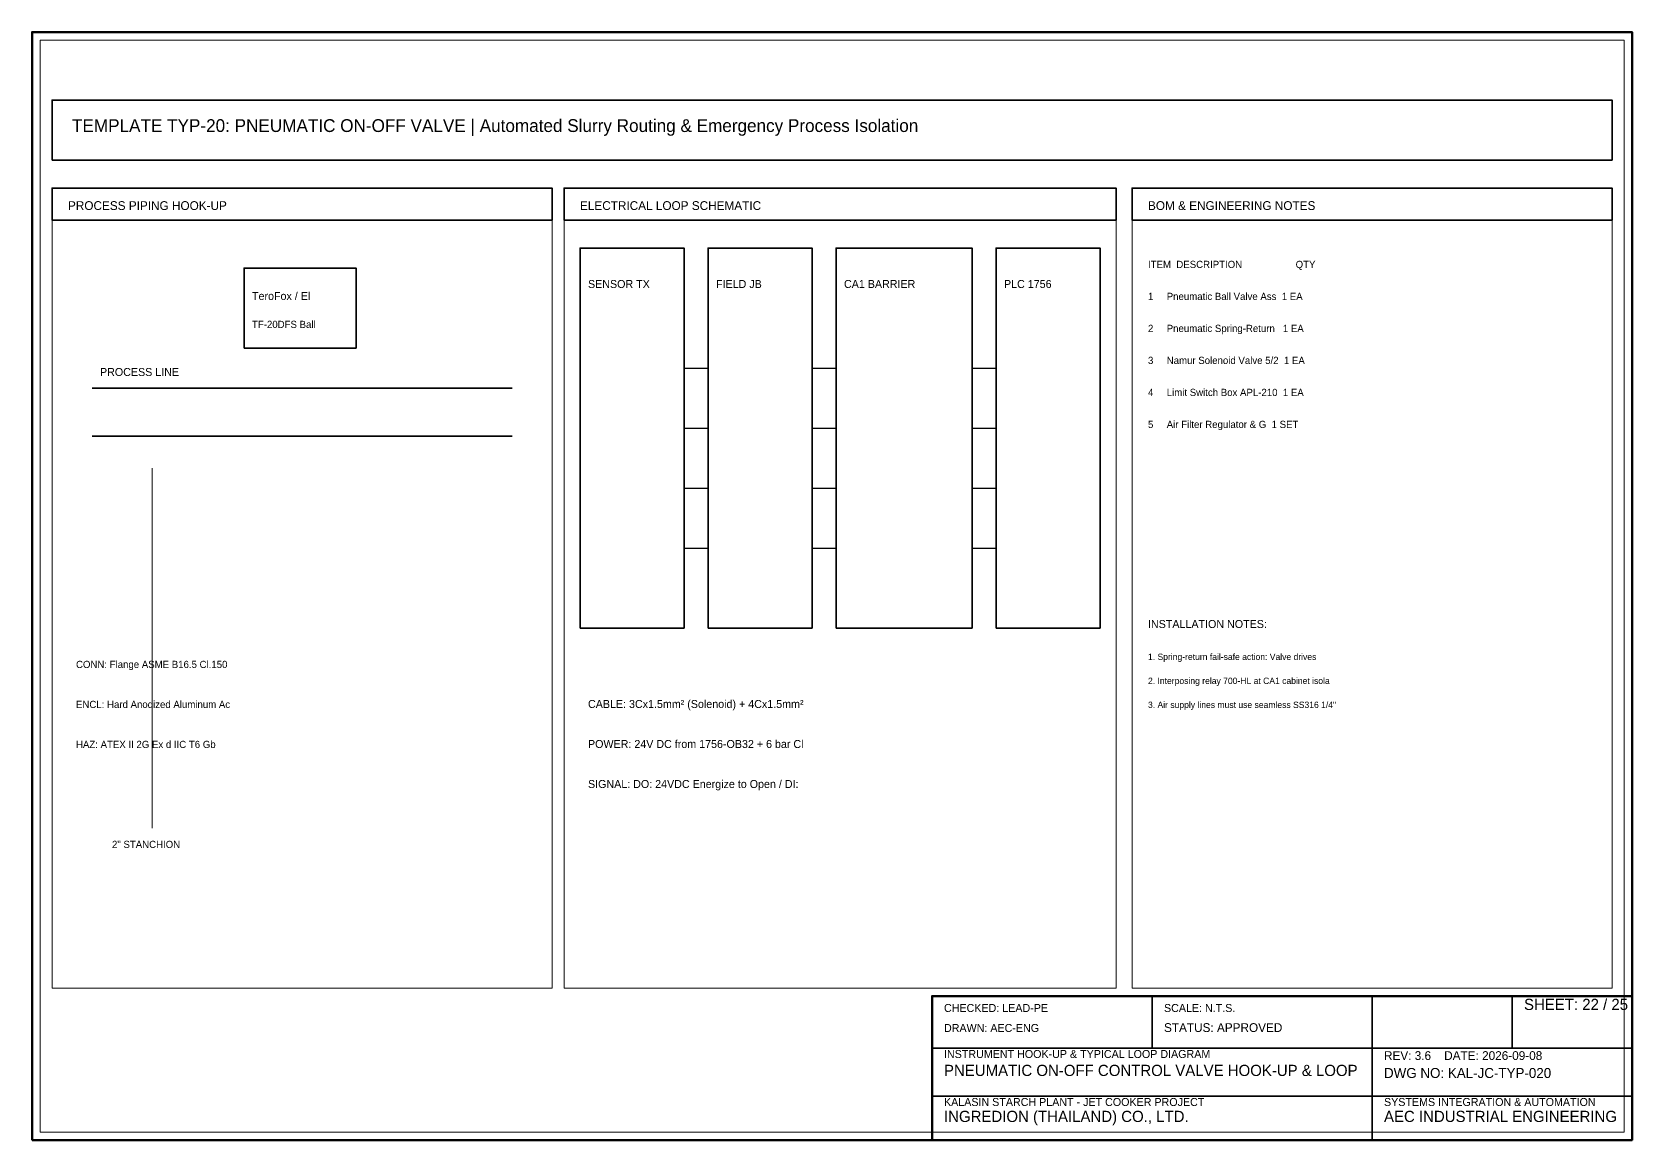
# Model space of a CAD drawing. Header units: millimetres. Extents: x 0 to 2200, y -1280 to 277.
# Drawn here: x 450 to 850, y -1280 to -1003 of the extents above; entities that cross this region are included whole.
import ezdxf

# ---------------------------------------------------------------- set-up
doc = ezdxf.new("R2010")
doc.units = ezdxf.units.MM
for name, color, linetype, lineweight in [('0_BORDER', 7, 'Continuous', 70), ('0_TITLE_BLOCK', 4, 'Continuous', 35), ('IE-CABLE', 6, 'Continuous', 25), ('IE-EQUIP', 2, 'Continuous', 35), ('IE-WIRE', 1, 'Continuous', 25), ('NOTATIONS', 8, 'Continuous', 18), ('RELAYS', 30, 'Continuous', 35), ('TER', 3, 'Continuous', 35), ('TEXTS', 7, 'Continuous', 25)]:
    doc.layers.add(name, color=color, linetype=linetype, lineweight=lineweight)

msp = doc.modelspace()

# ---------------------------------------------------------------- linework, layer by layer
at = {"layer": '0_BORDER'}
for points in [[(450, -1280), (850, -1280), (850, -1003), (450, -1003)], [(675, -1280), (850, -1280), (850, -1244), (675, -1244)]]:
    msp.add_lwpolyline(points, close=True, dxfattribs=at)
at = {"layer": '0_TITLE_BLOCK'}
for p, q in [((730, -1257), (730, -1244)), ((785, -1257), (785, -1244)), ((820, -1257), (820, -1244)), ((675, -1257), (850, -1257)), ((785, -1280), (785, -1257)), ((675, -1269), (850, -1269))]:
    msp.add_line(p, q, dxfattribs=at)
for points in [[(455, -1050), (580, -1050), (580, -1042), (455, -1042)], [(583, -1050), (721, -1050), (721, -1042), (583, -1042)], [(725, -1050), (845, -1050), (845, -1042), (725, -1042)]]:
    msp.add_lwpolyline(points, close=True, dxfattribs=at)
at = {"layer": 'IE-CABLE'}
for p, q in [((645, -1087), (651, -1087)), ((645, -1102), (651, -1102)), ((645, -1117), (651, -1117)), ((645, -1132), (651, -1132))]:
    msp.add_line(p, q, dxfattribs=at)
at = {"layer": 'IE-EQUIP'}
for p, q in [((465, -1092), (570, -1092)), ((465, -1104), (570, -1104))]:
    msp.add_line(p, q, dxfattribs=at)
for points in [[(455, -1035), (845, -1035), (845, -1020), (455, -1020)], [(587, -1152), (613, -1152), (613, -1057), (587, -1057)], [(691, -1152), (717, -1152), (717, -1057), (691, -1057)], [(503, -1082), (531, -1082), (531, -1062), (503, -1062)]]:
    msp.add_lwpolyline(points, close=True, dxfattribs=at)
at = {"layer": 'IE-WIRE'}
for p, q in [((613, -1087), (619, -1087)), ((685, -1087), (691, -1087)), ((613, -1102), (619, -1102)), ((685, -1102), (691, -1102)), ((613, -1117), (619, -1117)), ((685, -1117), (691, -1117)), ((613, -1132), (619, -1132)), ((685, -1132), (691, -1132))]:
    msp.add_line(p, q, dxfattribs=at)
at = {"layer": 'NOTATIONS'}
msp.add_line((480, -1202), (480, -1112), dxfattribs=at)
for points in [[(452, -1278), (848, -1278), (848, -1005), (452, -1005)], [(455, -1242), (580, -1242), (580, -1042), (455, -1042)], [(583, -1242), (721, -1242), (721, -1042), (583, -1042)], [(725, -1242), (845, -1242), (845, -1042), (725, -1042)]]:
    msp.add_lwpolyline(points, close=True, dxfattribs=at)
at = {"layer": 'RELAYS'}
msp.add_lwpolyline([(651, -1152), (685, -1152), (685, -1057), (651, -1057)], close=True, dxfattribs=at)
at = {"layer": 'TER'}
msp.add_lwpolyline([(619, -1152), (645, -1152), (645, -1057), (619, -1057)], close=True, dxfattribs=at)

# ---------------------------------------------------------------- texts
at = {"layer": '0_TITLE_BLOCK'}
for s, height, p in [('TEMPLATE TYP-20: PNEUMATIC ON-OFF VALVE | Automated Slurry Routing & Emergency Process Isolation', 3.2, (460, -1028)), ('PROCESS PIPING HOOK-UP', 2.2, (459, -1047.5)), ('ELECTRICAL LOOP SCHEMATIC', 2.2, (587, -1047.5)), ('BOM & ENGINEERING NOTES', 2.2, (729, -1047.5)), ('ITEM  DESCRIPTION                    QTY', 1.8, (729, -1062)), ('INSTALLATION NOTES:', 2, (729, -1152)), ('SHEET: 22 / 25', 2.8, (823, -1247.5)), ('STATUS: APPROVED', 2.2, (733, -1253)), ('PNEUMATIC ON-OFF CONTROL VALVE HOOK-UP & LOOP', 2.8, (678, -1264)), ('INGREDION (THAILAND) CO., LTD.', 2.8, (678, -1275.5)), ('AEC INDUSTRIAL ENGINEERING', 2.8, (788, -1275.5))]:
    msp.add_text(s, height=height, dxfattribs=at).set_placement(p)
at = {"layer": 'IE-CABLE'}
msp.add_text('CABLE: 3Cx1.5mm² (Solenoid) + 4Cx1.5mm²', height=2, dxfattribs=at).set_placement((589, -1172))
at = {"layer": 'NOTATIONS'}
for s, height, p in [('TF-20DFS Ball ', 1.8, (505, -1077)), ('1. Spring-return fail-safe action: Valve drives ', 1.6, (729, -1160)), ('2. Interposing relay 700-HL at CA1 cabinet isola', 1.6, (729, -1166)), ('3. Air supply lines must use seamless SS316 1/4"', 1.6, (729, -1172)), ('2" STANCHION', 1.8, (470, -1207))]:
    msp.add_text(s, height=height, dxfattribs=at).set_placement(p)
at = {"layer": 'TER'}
msp.add_text('FIELD JB', height=2, dxfattribs=at).set_placement((621, -1067))
at = {"layer": 'TEXTS'}
for s, height, p in [('TeroFox / El', 2, (505, -1070)), ('SENSOR TX', 2, (589, -1067)), ('CA1 BARRIER', 2, (653, -1067)), ('PLC 1756', 2, (693, -1067)), ('1     Pneumatic Ball Valve Ass  1 EA', 1.8, (729, -1070)), ('2     Pneumatic Spring-Return   1 EA', 1.8, (729, -1078)), ('PROCESS LINE', 2, (467, -1089)), ('3     Namur Solenoid Valve 5/2  1 EA', 1.8, (729, -1086)), ('4     Limit Switch Box APL-210  1 EA', 1.8, (729, -1094)), ('5     Air Filter Regulator & G  1 SET', 1.8, (729, -1102)), ('CONN: Flange ASME B16.5 Cl.150 ', 1.8, (461, -1162)), ('ENCL: Hard Anodized Aluminum Ac', 1.8, (461, -1172)), ('POWER: 24V DC from 1756-OB32 + 6 bar Cl', 2, (589, -1182)), ('HAZ: ATEX II 2G Ex d IIC T6 Gb', 1.8, (461, -1182)), ('SIGNAL: DO: 24VDC Energize to Open / DI:', 2, (589, -1192)), ('CHECKED: LEAD-PE', 2, (678, -1248)), ('SCALE: N.T.S.', 2, (733, -1248)), ('DRAWN: AEC-ENG', 2, (678, -1253)), ('INSTRUMENT HOOK-UP & TYPICAL LOOP DIAGRAM', 2, (678, -1259.5)), ('REV: 3.6    DATE: 2026-09-08', 2.2, (788, -1260)), ('DWG NO: KAL-JC-TYP-020', 2.5, (788, -1264.5)), ('KALASIN STARCH PLANT - JET COOKER PROJECT', 2, (678, -1271.5)), ('SYSTEMS INTEGRATION & AUTOMATION', 2, (788, -1271.5))]:
    msp.add_text(s, height=height, dxfattribs=at).set_placement(p)

doc.saveas('drawing.dxf')
